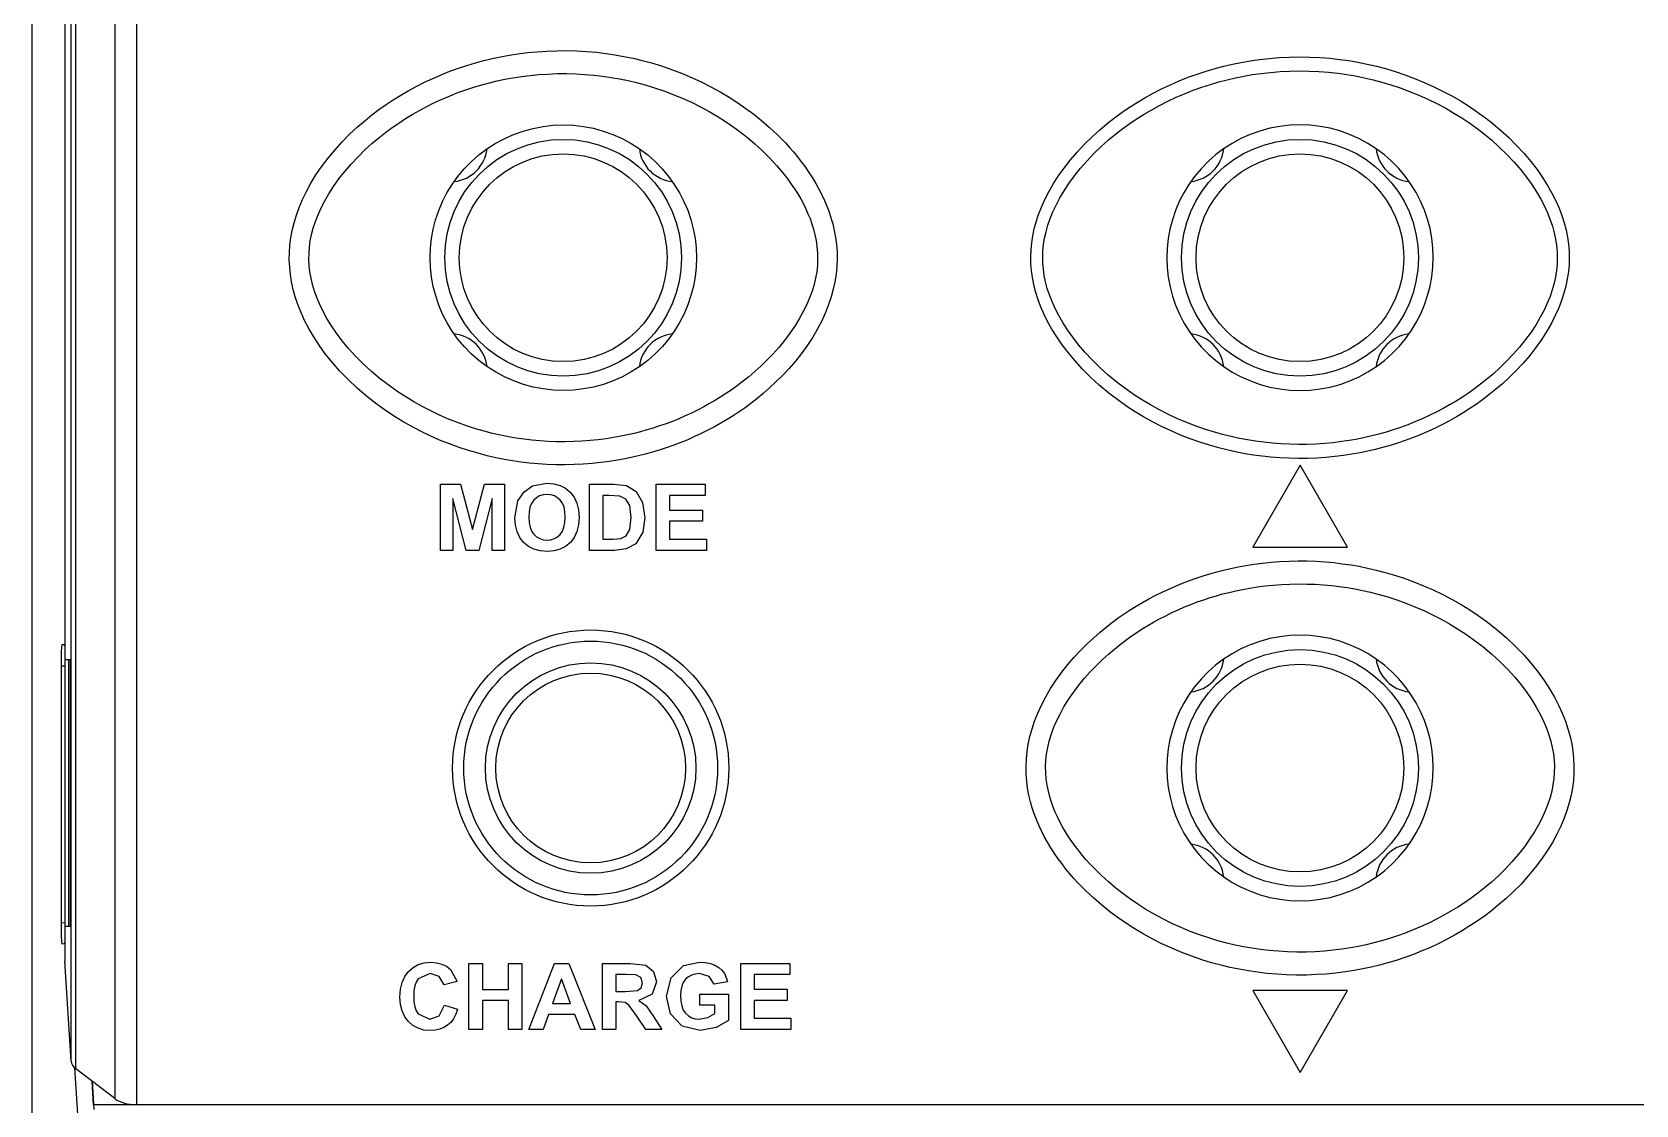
# Model space of a CAD drawing. Header units: millimetres. Extents: x -5560 to -5500, y 1017 to 1179.
# Drawn here: x -5559.99 to -5529.51, y 1143.99 to 1164.38 of the extents above; entities that cross this region are included whole.
import ezdxf

# ---------------------------------------------------------------- set-up
doc = ezdxf.new("R2010")
doc.units = ezdxf.units.MM
doc.header["$LTSCALE"] = 32.67
doc.layers.get('0').update_dxf_attribs({"linetype": 'CONTINUOUS'})
doc.layers.add('03___PRT_ALL_CURVES', color=7, linetype='CONTINUOUS')

msp = doc.modelspace()

# ---------------------------------------------------------------- linework, layer by layer
at = {"color": 7, "linetype": 'Continuous'}
for p, q in [((-5559.988, 1140.657), (-5559.988, 1177.241)), ((-5558.413, 1175.572), (-5558.413, 1144.107)), ((-5558.006, 1175.572), (-5558.006, 1143.992)), ((-5559.246, 1144.821), (-5559.246, 1175.168)), ((-5559.154, 1144.672), (-5559.154, 1175.134)), ((-5559.368, 1168.377), (-5559.368, 1152.458)), ((-5535.892, 1156.148), (-5536.791, 1154.589)), ((-5534.991, 1154.589), (-5535.892, 1156.148)), ((-5552.226, 1154.53), (-5552.226, 1155.785)), ((-5552.226, 1155.785), (-5551.846, 1155.785)), ((-5551.846, 1155.785), (-5551.618, 1154.929)), ((-5551.618, 1154.929), (-5551.393, 1155.785)), ((-5551.393, 1155.785), (-5551.013, 1155.785)), ((-5551.013, 1155.785), (-5551.013, 1154.53)), ((-5550.638, 1155.644), (-5550.476, 1155.757)), ((-5550.476, 1155.757), (-5550.205, 1155.807)), ((-5550.205, 1155.807), (-5550.073, 1155.796)), ((-5550.073, 1155.796), (-5549.955, 1155.764)), ((-5549.955, 1155.764), (-5549.851, 1155.71)), ((-5549.851, 1155.71), (-5549.761, 1155.634)), ((-5549.397, 1154.53), (-5549.397, 1155.785)), ((-5549.397, 1155.785), (-5548.934, 1155.785)), ((-5548.934, 1155.785), (-5548.695, 1155.761)), ((-5548.695, 1155.761), (-5548.506, 1155.646)), ((-5548.13, 1154.53), (-5548.13, 1155.785)), ((-5548.13, 1155.785), (-5547.199, 1155.785)), ((-5547.199, 1155.785), (-5547.199, 1155.573)), ((-5551.99, 1155.518), (-5551.99, 1154.53)), ((-5551.742, 1154.53), (-5551.99, 1155.518)), ((-5551.248, 1155.518), (-5551.497, 1154.53)), ((-5551.248, 1154.53), (-5551.248, 1155.518)), ((-5550.812, 1155.15), (-5550.755, 1155.472)), ((-5550.755, 1155.472), (-5550.638, 1155.644)), ((-5550.497, 1155.422), (-5550.527, 1155.348)), ((-5550.455, 1155.483), (-5550.497, 1155.422)), ((-5550.403, 1155.529), (-5550.455, 1155.483)), ((-5550.344, 1155.563), (-5550.403, 1155.529)), ((-5550.277, 1155.583), (-5550.344, 1155.563)), ((-5550.202, 1155.59), (-5550.277, 1155.583)), ((-5550.128, 1155.583), (-5550.202, 1155.59)), ((-5550.061, 1155.563), (-5550.128, 1155.583)), ((-5550.002, 1155.53), (-5550.061, 1155.563)), ((-5549.951, 1155.484), (-5550.002, 1155.53)), ((-5549.91, 1155.424), (-5549.951, 1155.484)), ((-5549.88, 1155.35), (-5549.91, 1155.424)), ((-5549.761, 1155.634), (-5549.688, 1155.54)), ((-5549.688, 1155.54), (-5549.636, 1155.429)), ((-5549.636, 1155.429), (-5549.605, 1155.301)), ((-5549.144, 1155.573), (-5549.144, 1154.741)), ((-5549.03, 1155.573), (-5549.144, 1155.573)), ((-5548.822, 1155.561), (-5549.03, 1155.573)), ((-5548.704, 1155.502), (-5548.822, 1155.561)), ((-5548.632, 1155.38), (-5548.704, 1155.502)), ((-5548.607, 1155.156), (-5548.632, 1155.38)), ((-5548.506, 1155.646), (-5548.386, 1155.442)), ((-5548.386, 1155.442), (-5548.345, 1155.145)), ((-5547.876, 1155.573), (-5547.876, 1155.294)), ((-5547.199, 1155.573), (-5547.876, 1155.573)), ((-5550.802, 1155.008), (-5550.812, 1155.15)), ((-5550.545, 1155.26), (-5550.551, 1155.158)), ((-5550.551, 1155.158), (-5550.545, 1155.058)), ((-5550.527, 1155.348), (-5550.545, 1155.26)), ((-5549.862, 1155.263), (-5549.88, 1155.35)), ((-5549.863, 1155.059), (-5549.856, 1155.162)), ((-5549.856, 1155.162), (-5549.862, 1155.263)), ((-5549.605, 1155.301), (-5549.594, 1155.156)), ((-5549.594, 1155.156), (-5549.605, 1155.012)), ((-5548.632, 1154.926), (-5548.607, 1155.156)), ((-5548.345, 1155.145), (-5548.383, 1154.878)), ((-5547.876, 1155.294), (-5547.246, 1155.294)), ((-5547.876, 1155.083), (-5547.876, 1154.741)), ((-5547.246, 1155.083), (-5547.876, 1155.083)), ((-5547.246, 1155.294), (-5547.246, 1155.083)), ((-5550.771, 1154.882), (-5550.802, 1155.008)), ((-5550.719, 1154.773), (-5550.771, 1154.882)), ((-5550.647, 1154.679), (-5550.719, 1154.773)), ((-5550.545, 1155.058), (-5550.526, 1154.971)), ((-5550.526, 1154.971), (-5550.496, 1154.896)), ((-5550.496, 1154.896), (-5550.453, 1154.835)), ((-5550.453, 1154.835), (-5550.4, 1154.787)), ((-5550.4, 1154.787), (-5550.341, 1154.752)), ((-5550.064, 1154.752), (-5550.006, 1154.786)), ((-5550.006, 1154.786), (-5549.954, 1154.834)), ((-5549.954, 1154.834), (-5549.911, 1154.895)), ((-5549.911, 1154.895), (-5549.881, 1154.971)), ((-5549.881, 1154.971), (-5549.863, 1155.059)), ((-5549.687, 1154.774), (-5549.76, 1154.68)), ((-5549.636, 1154.885), (-5549.687, 1154.774)), ((-5549.605, 1155.012), (-5549.636, 1154.885)), ((-5548.801, 1154.753), (-5548.699, 1154.805)), ((-5548.699, 1154.805), (-5548.632, 1154.926)), ((-5548.383, 1154.878), (-5548.517, 1154.656)), ((-5551.99, 1154.53), (-5552.226, 1154.53)), ((-5551.497, 1154.53), (-5551.742, 1154.53)), ((-5551.013, 1154.53), (-5551.248, 1154.53)), ((-5550.557, 1154.604), (-5550.647, 1154.679)), ((-5550.453, 1154.551), (-5550.557, 1154.604)), ((-5550.334, 1154.519), (-5550.453, 1154.551)), ((-5550.341, 1154.752), (-5550.275, 1154.732)), ((-5550.201, 1154.508), (-5550.334, 1154.519)), ((-5550.275, 1154.732), (-5550.202, 1154.725)), ((-5550.202, 1154.725), (-5550.13, 1154.732)), ((-5550.07, 1154.519), (-5550.201, 1154.508)), ((-5550.13, 1154.732), (-5550.064, 1154.752)), ((-5549.953, 1154.551), (-5550.07, 1154.519)), ((-5549.849, 1154.605), (-5549.953, 1154.551)), ((-5549.76, 1154.68), (-5549.849, 1154.605)), ((-5548.92, 1154.53), (-5549.397, 1154.53)), ((-5549.144, 1154.741), (-5548.954, 1154.741)), ((-5548.954, 1154.741), (-5548.801, 1154.753)), ((-5548.696, 1154.556), (-5548.92, 1154.53)), ((-5548.517, 1154.656), (-5548.696, 1154.556)), ((-5547.175, 1154.53), (-5548.13, 1154.53)), ((-5547.876, 1154.741), (-5547.175, 1154.741)), ((-5547.175, 1154.741), (-5547.175, 1154.53)), ((-5536.791, 1154.589), (-5534.991, 1154.589)), ((-5559.373, 1152.735), (-5559.423, 1152.736)), ((-5559.437, 1152.336), (-5559.437, 1147.452)), ((-5559.437, 1152.336), (-5559.359, 1152.335)), ((-5559.368, 1152.458), (-5559.256, 1152.456)), ((-5559.359, 1147.454), (-5559.359, 1152.335)), ((-5559.293, 1152.456), (-5559.293, 1147.379)), ((-5559.256, 1147.379), (-5559.256, 1152.456)), ((-5559.437, 1147.452), (-5559.359, 1147.454)), ((-5559.256, 1147.379), (-5559.368, 1147.377)), ((-5559.368, 1147.377), (-5559.368, 1146.72)), ((-5559.423, 1147.053), (-5559.373, 1147.054)), ((-5559.246, 1144.821), (-5559.368, 1146.72)), ((-5552.836, 1146.526), (-5552.749, 1146.602)), ((-5552.749, 1146.602), (-5552.649, 1146.656)), ((-5552.649, 1146.656), (-5552.536, 1146.688)), ((-5552.536, 1146.688), (-5552.41, 1146.699)), ((-5552.41, 1146.699), (-5552.301, 1146.691)), ((-5552.301, 1146.691), (-5552.202, 1146.665)), ((-5552.202, 1146.665), (-5552.113, 1146.623)), ((-5552.113, 1146.623), (-5552.036, 1146.563)), ((-5552.036, 1146.563), (-5551.908, 1146.332)), ((-5551.686, 1145.422), (-5551.686, 1146.678)), ((-5551.686, 1146.678), (-5551.432, 1146.678)), ((-5551.432, 1146.678), (-5551.432, 1146.184)), ((-5550.935, 1146.184), (-5550.935, 1146.678)), ((-5550.935, 1146.678), (-5550.682, 1146.678)), ((-5550.682, 1146.678), (-5550.682, 1145.422)), ((-5550.547, 1145.422), (-5550.058, 1146.678)), ((-5550.058, 1146.678), (-5549.79, 1146.678)), ((-5549.79, 1146.678), (-5549.287, 1145.422)), ((-5549.152, 1145.422), (-5549.152, 1146.678)), ((-5549.152, 1146.678), (-5548.619, 1146.678)), ((-5548.619, 1146.678), (-5548.326, 1146.644)), ((-5548.326, 1146.644), (-5548.18, 1146.524)), ((-5547.847, 1146.403), (-5547.607, 1146.637)), ((-5547.607, 1146.637), (-5547.306, 1146.699)), ((-5547.306, 1146.699), (-5547.196, 1146.693)), ((-5547.196, 1146.693), (-5547.098, 1146.675)), ((-5547.098, 1146.675), (-5547.013, 1146.644)), ((-5547.013, 1146.644), (-5546.941, 1146.601)), ((-5546.941, 1146.601), (-5546.881, 1146.547)), ((-5546.881, 1146.547), (-5546.833, 1146.484)), ((-5546.522, 1145.422), (-5546.522, 1146.678)), ((-5546.522, 1146.678), (-5545.591, 1146.678)), ((-5545.591, 1146.678), (-5545.591, 1146.465)), ((-5552.988, 1146.187), (-5552.957, 1146.317)), ((-5552.957, 1146.317), (-5552.907, 1146.43)), ((-5552.907, 1146.43), (-5552.836, 1146.526)), ((-5552.715, 1146.251), (-5552.731, 1146.162)), ((-5552.688, 1146.324), (-5552.715, 1146.251)), ((-5552.65, 1146.382), (-5552.688, 1146.324)), ((-5552.423, 1146.483), (-5552.65, 1146.382)), ((-5552.251, 1146.426), (-5552.423, 1146.483)), ((-5552.159, 1146.272), (-5552.251, 1146.426)), ((-5551.908, 1146.332), (-5552.159, 1146.272)), ((-5549.927, 1146.385), (-5550.097, 1145.919)), ((-5549.754, 1145.919), (-5549.927, 1146.385)), ((-5548.898, 1146.465), (-5548.898, 1146.147)), ((-5548.701, 1146.465), (-5548.898, 1146.465)), ((-5548.516, 1146.461), (-5548.701, 1146.465)), ((-5548.42, 1146.412), (-5548.516, 1146.461)), ((-5548.386, 1146.31), (-5548.42, 1146.412)), ((-5548.412, 1146.215), (-5548.386, 1146.31)), ((-5548.125, 1146.326), (-5548.208, 1146.093)), ((-5548.18, 1146.524), (-5548.125, 1146.326)), ((-5547.93, 1146.054), (-5547.847, 1146.403)), ((-5547.644, 1146.246), (-5547.662, 1146.162)), ((-5547.613, 1146.318), (-5547.644, 1146.246)), ((-5547.571, 1146.377), (-5547.613, 1146.318)), ((-5547.517, 1146.423), (-5547.571, 1146.377)), ((-5547.455, 1146.456), (-5547.517, 1146.423)), ((-5547.385, 1146.476), (-5547.455, 1146.456)), ((-5547.306, 1146.483), (-5547.385, 1146.476)), ((-5547.123, 1146.429), (-5547.306, 1146.483)), ((-5547.024, 1146.283), (-5547.123, 1146.429)), ((-5546.772, 1146.33), (-5547.024, 1146.283)), ((-5546.833, 1146.484), (-5546.796, 1146.412)), ((-5546.796, 1146.412), (-5546.772, 1146.33)), ((-5546.268, 1146.465), (-5546.268, 1146.187)), ((-5545.591, 1146.465), (-5546.268, 1146.465)), ((-5552.998, 1146.039), (-5552.988, 1146.187)), ((-5552.988, 1145.898), (-5552.998, 1146.039)), ((-5552.731, 1146.162), (-5552.737, 1146.058)), ((-5552.737, 1146.058), (-5552.731, 1145.947)), ((-5552.731, 1145.947), (-5552.715, 1145.854)), ((-5551.432, 1146.184), (-5550.935, 1146.184)), ((-5551.432, 1145.971), (-5551.432, 1145.422)), ((-5550.935, 1145.971), (-5551.432, 1145.971)), ((-5550.935, 1145.422), (-5550.935, 1145.971)), ((-5548.898, 1146.147), (-5548.711, 1146.147)), ((-5548.898, 1145.946), (-5548.898, 1145.422)), ((-5548.847, 1145.946), (-5548.898, 1145.946)), ((-5548.72, 1145.932), (-5548.847, 1145.946)), ((-5548.644, 1145.88), (-5548.72, 1145.932)), ((-5548.711, 1146.147), (-5548.483, 1146.162)), ((-5548.483, 1146.162), (-5548.412, 1146.215)), ((-5548.208, 1146.093), (-5548.457, 1145.976)), ((-5548.457, 1145.976), (-5548.321, 1145.871)), ((-5547.856, 1145.72), (-5547.93, 1146.054)), ((-5547.662, 1146.162), (-5547.669, 1146.065)), ((-5547.669, 1146.065), (-5547.662, 1145.96)), ((-5547.662, 1145.96), (-5547.644, 1145.869)), ((-5547.302, 1145.884), (-5547.302, 1146.095)), ((-5547.302, 1146.095), (-5546.756, 1146.095)), ((-5546.756, 1146.095), (-5546.756, 1145.595)), ((-5546.268, 1146.187), (-5545.638, 1146.187)), ((-5546.268, 1145.975), (-5546.268, 1145.634)), ((-5545.638, 1145.975), (-5546.268, 1145.975)), ((-5545.638, 1146.187), (-5545.638, 1145.975)), ((-5536.791, 1146.163), (-5535.891, 1144.604)), ((-5534.991, 1146.163), (-5536.791, 1146.163)), ((-5535.891, 1144.604), (-5534.991, 1146.163)), ((-5552.958, 1145.774), (-5552.988, 1145.898)), ((-5552.907, 1145.665), (-5552.958, 1145.774)), ((-5552.837, 1145.572), (-5552.907, 1145.665)), ((-5552.715, 1145.854), (-5552.688, 1145.778)), ((-5552.688, 1145.778), (-5552.651, 1145.719)), ((-5552.651, 1145.719), (-5552.428, 1145.617)), ((-5552.428, 1145.617), (-5552.254, 1145.682)), ((-5552.254, 1145.682), (-5552.15, 1145.884)), ((-5552.15, 1145.884), (-5551.904, 1145.806)), ((-5551.979, 1145.627), (-5552.031, 1145.557)), ((-5551.937, 1145.71), (-5551.979, 1145.627)), ((-5551.904, 1145.806), (-5551.937, 1145.71)), ((-5550.175, 1145.707), (-5550.279, 1145.422)), ((-5549.673, 1145.707), (-5550.175, 1145.707)), ((-5550.097, 1145.919), (-5549.754, 1145.919)), ((-5549.563, 1145.422), (-5549.673, 1145.707)), ((-5548.51, 1145.695), (-5548.644, 1145.88)), ((-5548.326, 1145.422), (-5548.51, 1145.695)), ((-5548.321, 1145.871), (-5548.177, 1145.667)), ((-5548.177, 1145.667), (-5548.023, 1145.422)), ((-5547.636, 1145.483), (-5547.856, 1145.72)), ((-5547.644, 1145.869), (-5547.613, 1145.792)), ((-5547.613, 1145.792), (-5547.569, 1145.729)), ((-5547.569, 1145.729), (-5547.516, 1145.68)), ((-5547.516, 1145.68), (-5547.454, 1145.645)), ((-5547.454, 1145.645), (-5547.385, 1145.624)), ((-5547.385, 1145.624), (-5547.309, 1145.617)), ((-5547.309, 1145.617), (-5547.149, 1145.649)), ((-5547.012, 1145.884), (-5547.302, 1145.884)), ((-5547.149, 1145.649), (-5547.012, 1145.724)), ((-5547.012, 1145.724), (-5547.012, 1145.884)), ((-5546.268, 1145.634), (-5545.567, 1145.634)), ((-5545.567, 1145.634), (-5545.567, 1145.422)), ((-5552.751, 1145.497), (-5552.837, 1145.572)), ((-5552.654, 1145.444), (-5552.751, 1145.497)), ((-5552.545, 1145.412), (-5552.654, 1145.444)), ((-5552.426, 1145.401), (-5552.545, 1145.412)), ((-5552.329, 1145.407), (-5552.426, 1145.401)), ((-5552.241, 1145.426), (-5552.329, 1145.407)), ((-5552.162, 1145.457), (-5552.241, 1145.426)), ((-5552.092, 1145.501), (-5552.162, 1145.457)), ((-5552.031, 1145.557), (-5552.092, 1145.501)), ((-5551.432, 1145.422), (-5551.686, 1145.422)), ((-5550.682, 1145.422), (-5550.935, 1145.422)), ((-5550.279, 1145.422), (-5550.547, 1145.422)), ((-5549.287, 1145.422), (-5549.563, 1145.422)), ((-5548.898, 1145.422), (-5549.152, 1145.422)), ((-5548.023, 1145.422), (-5548.326, 1145.422)), ((-5547.293, 1145.401), (-5547.636, 1145.483)), ((-5546.986, 1145.459), (-5547.293, 1145.401)), ((-5546.756, 1145.595), (-5546.986, 1145.459)), ((-5545.567, 1145.422), (-5546.522, 1145.422)), ((-5559.181, 1144.696), (-5559.112, 1143.617)), ((-5558.413, 1144.107), (-5559.154, 1144.672)), ((-5558.848, 1144.439), (-5558.813, 1143.902)), ((-5501.73, 1143.992), (-5558.006, 1143.992))]:
    msp.add_line(p, q, dxfattribs=at)
for points in [[(-5553.433, 1157.303), (-5553.633, 1157.462), (-5553.819, 1157.621), (-5553.99, 1157.782), (-5554.146, 1157.944), (-5554.288, 1158.106), (-5554.417, 1158.268), (-5554.534, 1158.429), (-5554.637, 1158.589), (-5554.729, 1158.746), (-5554.809, 1158.9), (-5554.878, 1159.052), (-5554.937, 1159.202), (-5554.986, 1159.348), (-5555.026, 1159.491), (-5555.057, 1159.633), (-5555.079, 1159.774), (-5555.093, 1159.913), (-5555.1, 1160.052), (-5555.098, 1160.191), (-5555.089, 1160.33), (-5555.071, 1160.47), (-5555.045, 1160.611), (-5555.01, 1160.754), (-5554.966, 1160.9), (-5554.913, 1161.048), (-5554.849, 1161.199), (-5554.775, 1161.352), (-5554.69, 1161.508), (-5554.594, 1161.665), (-5554.486, 1161.823), (-5554.364, 1161.984), (-5554.231, 1162.145), (-5554.094, 1162.297), (-5553.954, 1162.439), (-5553.81, 1162.573), (-5553.668, 1162.696), (-5553.532, 1162.807), (-5553.398, 1162.908), (-5553.262, 1163.003), (-5553.124, 1163.095), (-5552.984, 1163.182), (-5552.84, 1163.266), (-5552.688, 1163.348), (-5552.532, 1163.427), (-5552.373, 1163.502), (-5552.212, 1163.571), (-5552.049, 1163.636), (-5551.886, 1163.695), (-5551.724, 1163.749), (-5551.564, 1163.797), (-5551.403, 1163.84), (-5551.245, 1163.879), (-5551.087, 1163.912), (-5550.924, 1163.942), (-5550.752, 1163.969), (-5550.575, 1163.991), (-5550.393, 1164.009), (-5550.207, 1164.021), (-5550.018, 1164.028), (-5549.828, 1164.029), (-5549.639, 1164.024), (-5549.451, 1164.013), (-5549.266, 1163.997), (-5549.088, 1163.976), (-5548.914, 1163.95), (-5548.741, 1163.919), (-5548.567, 1163.884), (-5548.393, 1163.843), (-5548.215, 1163.794), (-5548.029, 1163.737), (-5547.838, 1163.672), (-5547.648, 1163.6), (-5547.459, 1163.52), (-5547.271, 1163.434), (-5547.088, 1163.342), (-5546.912, 1163.245), (-5546.741, 1163.143), (-5546.577, 1163.038), (-5546.423, 1162.931), (-5546.275, 1162.821)], [(-5539.331, 1157.369), (-5539.526, 1157.519), (-5539.708, 1157.67), (-5539.875, 1157.822), (-5540.029, 1157.975), (-5540.169, 1158.13), (-5540.297, 1158.283), (-5540.413, 1158.436), (-5540.517, 1158.587), (-5540.61, 1158.736), (-5540.691, 1158.883), (-5540.762, 1159.028), (-5540.824, 1159.171), (-5540.876, 1159.31), (-5540.918, 1159.447), (-5540.953, 1159.582), (-5540.979, 1159.716), (-5540.997, 1159.848), (-5541.007, 1159.979), (-5541.01, 1160.111), (-5541.005, 1160.242), (-5540.993, 1160.374), (-5540.972, 1160.507), (-5540.944, 1160.64), (-5540.907, 1160.776), (-5540.862, 1160.914), (-5540.808, 1161.054), (-5540.744, 1161.197), (-5540.669, 1161.342), (-5540.585, 1161.491), (-5540.488, 1161.641), (-5540.379, 1161.794), (-5540.258, 1161.95), (-5540.129, 1162.101), (-5539.992, 1162.248), (-5539.846, 1162.39), (-5539.701, 1162.522), (-5539.56, 1162.642), (-5539.418, 1162.752), (-5539.276, 1162.856), (-5539.134, 1162.953), (-5538.991, 1163.044), (-5538.843, 1163.132), (-5538.686, 1163.218), (-5538.524, 1163.302), (-5538.358, 1163.38), (-5538.189, 1163.454), (-5538.018, 1163.522), (-5537.847, 1163.584), (-5537.677, 1163.64), (-5537.508, 1163.689), (-5537.34, 1163.734), (-5537.175, 1163.772), (-5537.012, 1163.806), (-5536.842, 1163.835), (-5536.664, 1163.86), (-5536.479, 1163.881), (-5536.292, 1163.896), (-5536.101, 1163.906), (-5535.906, 1163.909), (-5535.713, 1163.907), (-5535.521, 1163.898), (-5535.33, 1163.883), (-5535.145, 1163.863), (-5534.967, 1163.838), (-5534.793, 1163.808), (-5534.619, 1163.773), (-5534.443, 1163.732), (-5534.267, 1163.686), (-5534.087, 1163.632), (-5533.903, 1163.57), (-5533.717, 1163.501), (-5533.533, 1163.425), (-5533.351, 1163.343), (-5533.172, 1163.254), (-5532.999, 1163.162), (-5532.834, 1163.066), (-5532.675, 1162.966), (-5532.521, 1162.862), (-5532.373, 1162.754)], [(-5539.18, 1157.578), (-5539.367, 1157.718), (-5539.54, 1157.861), (-5539.7, 1158.005), (-5539.847, 1158.15), (-5539.981, 1158.294), (-5540.103, 1158.438), (-5540.214, 1158.58), (-5540.313, 1158.72), (-5540.401, 1158.859), (-5540.48, 1158.994), (-5540.548, 1159.128), (-5540.606, 1159.258), (-5540.656, 1159.385), (-5540.697, 1159.51), (-5540.73, 1159.632), (-5540.755, 1159.753), (-5540.772, 1159.872), (-5540.782, 1159.991), (-5540.784, 1160.109), (-5540.78, 1160.228), (-5540.768, 1160.346), (-5540.748, 1160.466), (-5540.721, 1160.587), (-5540.686, 1160.71), (-5540.643, 1160.835), (-5540.591, 1160.963), (-5540.53, 1161.094), (-5540.459, 1161.228), (-5540.378, 1161.365), (-5540.286, 1161.505), (-5540.181, 1161.647), (-5540.066, 1161.792), (-5539.942, 1161.934), (-5539.811, 1162.072), (-5539.672, 1162.205), (-5539.534, 1162.33), (-5539.398, 1162.443), (-5539.263, 1162.547), (-5539.127, 1162.644), (-5538.991, 1162.736), (-5538.855, 1162.822), (-5538.713, 1162.905), (-5538.563, 1162.988), (-5538.408, 1163.066), (-5538.249, 1163.141), (-5538.088, 1163.21), (-5537.924, 1163.275), (-5537.761, 1163.334), (-5537.598, 1163.387), (-5537.437, 1163.434), (-5537.276, 1163.476), (-5537.119, 1163.513), (-5536.962, 1163.544), (-5536.8, 1163.572), (-5536.63, 1163.596), (-5536.454, 1163.616), (-5536.274, 1163.631), (-5536.092, 1163.64), (-5535.906, 1163.643), (-5535.721, 1163.641), (-5535.538, 1163.632), (-5535.355, 1163.618), (-5535.178, 1163.599), (-5535.007, 1163.575), (-5534.842, 1163.547), (-5534.676, 1163.514), (-5534.507, 1163.475), (-5534.338, 1163.43), (-5534.167, 1163.379), (-5533.991, 1163.321), (-5533.813, 1163.255), (-5533.637, 1163.184), (-5533.463, 1163.106), (-5533.292, 1163.022), (-5533.126, 1162.934), (-5532.969, 1162.843), (-5532.818, 1162.749), (-5532.67, 1162.65), (-5532.528, 1162.548)], [(-5553.18, 1157.643), (-5553.367, 1157.786), (-5553.539, 1157.93), (-5553.697, 1158.077), (-5553.842, 1158.223), (-5553.975, 1158.369), (-5554.094, 1158.513), (-5554.202, 1158.656), (-5554.298, 1158.798), (-5554.384, 1158.936), (-5554.458, 1159.071), (-5554.522, 1159.204), (-5554.577, 1159.333), (-5554.623, 1159.459), (-5554.659, 1159.582), (-5554.688, 1159.703), (-5554.709, 1159.822), (-5554.722, 1159.941), (-5554.728, 1160.058), (-5554.726, 1160.175), (-5554.717, 1160.294), (-5554.701, 1160.413), (-5554.677, 1160.533), (-5554.645, 1160.655), (-5554.604, 1160.78), (-5554.554, 1160.908), (-5554.495, 1161.039), (-5554.427, 1161.173), (-5554.348, 1161.309), (-5554.258, 1161.448), (-5554.158, 1161.589), (-5554.045, 1161.732), (-5553.921, 1161.876), (-5553.794, 1162.013), (-5553.664, 1162.141), (-5553.53, 1162.261), (-5553.399, 1162.373), (-5553.272, 1162.474), (-5553.148, 1162.565), (-5553.021, 1162.653), (-5552.893, 1162.736), (-5552.763, 1162.816), (-5552.629, 1162.892), (-5552.489, 1162.967), (-5552.343, 1163.04), (-5552.196, 1163.108), (-5552.046, 1163.171), (-5551.895, 1163.231), (-5551.744, 1163.285), (-5551.594, 1163.334), (-5551.444, 1163.378), (-5551.295, 1163.418), (-5551.149, 1163.453), (-5551.002, 1163.484), (-5550.851, 1163.512), (-5550.691, 1163.536), (-5550.526, 1163.557), (-5550.358, 1163.573), (-5550.185, 1163.584), (-5550.009, 1163.591), (-5549.833, 1163.591), (-5549.658, 1163.587), (-5549.483, 1163.577), (-5549.311, 1163.562), (-5549.146, 1163.543), (-5548.984, 1163.519), (-5548.823, 1163.491), (-5548.662, 1163.458), (-5548.501, 1163.42), (-5548.335, 1163.376), (-5548.162, 1163.323), (-5547.985, 1163.264), (-5547.809, 1163.198), (-5547.633, 1163.125), (-5547.458, 1163.046), (-5547.289, 1162.961), (-5547.125, 1162.873), (-5546.967, 1162.78), (-5546.814, 1162.684), (-5546.671, 1162.587), (-5546.534, 1162.487)], [(-5546.275, 1162.821), (-5546.127, 1162.701), (-5545.976, 1162.568), (-5545.824, 1162.426), (-5545.672, 1162.273)], [(-5532.373, 1162.754), (-5532.228, 1162.642), (-5532.082, 1162.518), (-5531.934, 1162.381), (-5531.785, 1162.233), (-5531.635, 1162.073)], [(-5549.894, 1157.568), (-5550.086, 1157.575), (-5550.276, 1157.597), (-5550.466, 1157.633), (-5550.653, 1157.684), (-5550.836, 1157.749), (-5551.014, 1157.828), (-5551.184, 1157.92), (-5551.346, 1158.024), (-5551.499, 1158.139), (-5551.642, 1158.266), (-5551.774, 1158.401), (-5551.896, 1158.546), (-5552.005, 1158.698), (-5552.102, 1158.857), (-5552.187, 1159.022), (-5552.259, 1159.191), (-5552.319, 1159.365), (-5552.365, 1159.543), (-5552.399, 1159.724), (-5552.419, 1159.907), (-5552.426, 1160.09), (-5552.42, 1160.273), (-5552.4, 1160.455), (-5552.367, 1160.635), (-5552.321, 1160.813), (-5552.261, 1160.989), (-5552.189, 1161.159), (-5552.104, 1161.324), (-5552.008, 1161.483), (-5551.899, 1161.635), (-5551.777, 1161.781), (-5551.644, 1161.918), (-5551.5, 1162.045), (-5551.348, 1162.16), (-5551.187, 1162.264), (-5551.017, 1162.355), (-5550.84, 1162.434), (-5550.657, 1162.5), (-5550.469, 1162.551), (-5550.279, 1162.588), (-5550.087, 1162.61), (-5549.894, 1162.617)], [(-5549.894, 1162.617), (-5549.703, 1162.61), (-5549.513, 1162.588), (-5549.323, 1162.552), (-5549.136, 1162.501), (-5548.953, 1162.436), (-5548.775, 1162.357), (-5548.605, 1162.265), (-5548.443, 1162.161), (-5548.29, 1162.046), (-5548.147, 1161.919), (-5548.015, 1161.784), (-5547.893, 1161.639), (-5547.784, 1161.487), (-5547.687, 1161.328), (-5547.602, 1161.163), (-5547.53, 1160.994), (-5547.47, 1160.82), (-5547.424, 1160.643), (-5547.39, 1160.462), (-5547.37, 1160.279), (-5547.363, 1160.095), (-5547.369, 1159.913), (-5547.389, 1159.731), (-5547.422, 1159.551), (-5547.468, 1159.373), (-5547.527, 1159.197), (-5547.6, 1159.027), (-5547.684, 1158.862), (-5547.781, 1158.703), (-5547.89, 1158.551), (-5548.011, 1158.405), (-5548.145, 1158.268), (-5548.288, 1158.141), (-5548.441, 1158.025), (-5548.602, 1157.922), (-5548.771, 1157.83), (-5548.948, 1157.751), (-5549.132, 1157.685), (-5549.319, 1157.634), (-5549.51, 1157.597), (-5549.702, 1157.575), (-5549.894, 1157.568)], [(-5546.534, 1162.487), (-5546.396, 1162.378), (-5546.255, 1162.257), (-5546.115, 1162.128), (-5545.974, 1161.991)], [(-5535.894, 1162.617), (-5536.087, 1162.61), (-5536.279, 1162.588), (-5536.469, 1162.552), (-5536.656, 1162.5), (-5536.839, 1162.435), (-5537.016, 1162.356), (-5537.185, 1162.265), (-5537.346, 1162.161), (-5537.499, 1162.046), (-5537.642, 1161.919), (-5537.775, 1161.782), (-5537.897, 1161.637), (-5538.006, 1161.485), (-5538.103, 1161.326), (-5538.188, 1161.161), (-5538.261, 1160.99), (-5538.32, 1160.815), (-5538.367, 1160.636), (-5538.4, 1160.456), (-5538.42, 1160.273), (-5538.426, 1160.09), (-5538.419, 1159.906), (-5538.399, 1159.722), (-5538.365, 1159.54), (-5538.318, 1159.363), (-5538.258, 1159.189), (-5538.186, 1159.019), (-5538.101, 1158.854), (-5538.003, 1158.696), (-5537.894, 1158.544), (-5537.772, 1158.399), (-5537.64, 1158.264), (-5537.497, 1158.138), (-5537.344, 1158.023), (-5537.182, 1157.919), (-5537.013, 1157.827), (-5536.836, 1157.749), (-5536.652, 1157.683), (-5536.465, 1157.633), (-5536.276, 1157.597), (-5536.085, 1157.575), (-5535.894, 1157.568)], [(-5535.894, 1157.568), (-5535.702, 1157.575), (-5535.51, 1157.597), (-5535.32, 1157.634), (-5535.133, 1157.685), (-5534.949, 1157.75), (-5534.772, 1157.829), (-5534.603, 1157.921), (-5534.442, 1158.024), (-5534.29, 1158.139), (-5534.147, 1158.266), (-5534.013, 1158.403), (-5533.891, 1158.549), (-5533.782, 1158.701), (-5533.685, 1158.86), (-5533.6, 1159.025), (-5533.528, 1159.196), (-5533.469, 1159.371), (-5533.422, 1159.55), (-5533.389, 1159.73), (-5533.369, 1159.912), (-5533.363, 1160.096), (-5533.37, 1160.28), (-5533.39, 1160.464), (-5533.424, 1160.645), (-5533.471, 1160.823), (-5533.531, 1160.997), (-5533.603, 1161.166), (-5533.689, 1161.331), (-5533.786, 1161.49), (-5533.895, 1161.642), (-5534.017, 1161.786), (-5534.149, 1161.921), (-5534.292, 1162.047), (-5534.445, 1162.162), (-5534.607, 1162.266), (-5534.776, 1162.358), (-5534.954, 1162.436), (-5535.137, 1162.502), (-5535.324, 1162.552), (-5535.513, 1162.588), (-5535.704, 1162.61), (-5535.894, 1162.617)], [(-5532.528, 1162.548), (-5532.39, 1162.442), (-5532.251, 1162.326), (-5532.109, 1162.196), (-5531.966, 1162.057), (-5531.823, 1161.908)], [(-5545.672, 1162.273), (-5545.596, 1162.19), (-5545.521, 1162.104), (-5545.446, 1162.013), (-5545.372, 1161.917), (-5545.298, 1161.817), (-5545.228, 1161.715), (-5545.16, 1161.609), (-5545.095, 1161.501), (-5545.035, 1161.393), (-5544.981, 1161.287), (-5544.931, 1161.181), (-5544.886, 1161.073), (-5544.844, 1160.963), (-5544.807, 1160.852), (-5544.774, 1160.734), (-5544.744, 1160.609), (-5544.719, 1160.477), (-5544.702, 1160.342), (-5544.692, 1160.204), (-5544.689, 1160.062), (-5544.695, 1159.92), (-5544.709, 1159.779), (-5544.731, 1159.637), (-5544.763, 1159.494), (-5544.803, 1159.348), (-5544.852, 1159.2), (-5544.912, 1159.049), (-5544.983, 1158.895), (-5545.064, 1158.739), (-5545.155, 1158.584), (-5545.256, 1158.429), (-5545.368, 1158.274), (-5545.483, 1158.127), (-5545.603, 1157.987), (-5545.728, 1157.854), (-5545.852, 1157.73), (-5545.974, 1157.616), (-5546.095, 1157.511), (-5546.214, 1157.413), (-5546.329, 1157.323), (-5546.441, 1157.241), (-5546.554, 1157.163), (-5546.667, 1157.088), (-5546.782, 1157.017), (-5546.899, 1156.947), (-5547.021, 1156.879), (-5547.145, 1156.814), (-5547.272, 1156.751), (-5547.4, 1156.691), (-5547.53, 1156.633), (-5547.661, 1156.58), (-5547.792, 1156.53), (-5547.923, 1156.483), (-5548.054, 1156.44), (-5548.182, 1156.4), (-5548.311, 1156.364), (-5548.442, 1156.331), (-5548.578, 1156.299), (-5548.718, 1156.27), (-5548.864, 1156.243), (-5549.019, 1156.219), (-5549.18, 1156.198), (-5549.345, 1156.181), (-5549.514, 1156.168), (-5549.687, 1156.159), (-5549.86, 1156.156), (-5550.032, 1156.157), (-5550.204, 1156.164), (-5550.373, 1156.175), (-5550.537, 1156.189), (-5550.697, 1156.209), (-5550.858, 1156.232), (-5551.017, 1156.259), (-5551.175, 1156.291), (-5551.34, 1156.329), (-5551.514, 1156.375), (-5551.693, 1156.427), (-5551.875, 1156.486), (-5552.058, 1156.553), (-5552.244, 1156.627), (-5552.426, 1156.708), (-5552.606, 1156.795), (-5552.783, 1156.888), (-5552.955, 1156.985), (-5553.12, 1157.087), (-5553.279, 1157.193), (-5553.433, 1157.303)], [(-5545.974, 1161.991), (-5545.903, 1161.917), (-5545.833, 1161.839), (-5545.764, 1161.757), (-5545.695, 1161.672), (-5545.626, 1161.583), (-5545.561, 1161.492), (-5545.498, 1161.399), (-5545.438, 1161.304), (-5545.382, 1161.209), (-5545.332, 1161.116), (-5545.286, 1161.023), (-5545.244, 1160.929), (-5545.205, 1160.835), (-5545.17, 1160.739), (-5545.139, 1160.638), (-5545.112, 1160.53), (-5545.089, 1160.418), (-5545.073, 1160.304), (-5545.064, 1160.187), (-5545.061, 1160.066), (-5545.066, 1159.947), (-5545.079, 1159.827), (-5545.1, 1159.706), (-5545.129, 1159.584), (-5545.167, 1159.459), (-5545.213, 1159.331), (-5545.268, 1159.201), (-5545.334, 1159.067), (-5545.409, 1158.93), (-5545.493, 1158.793), (-5545.587, 1158.656), (-5545.691, 1158.519), (-5545.798, 1158.387), (-5545.91, 1158.262), (-5546.025, 1158.142), (-5546.14, 1158.03), (-5546.254, 1157.927), (-5546.367, 1157.831), (-5546.477, 1157.743), (-5546.584, 1157.661), (-5546.688, 1157.587), (-5546.792, 1157.516), (-5546.898, 1157.447), (-5547.004, 1157.382), (-5547.113, 1157.319), (-5547.226, 1157.257), (-5547.342, 1157.196), (-5547.459, 1157.139), (-5547.578, 1157.084), (-5547.699, 1157.032), (-5547.821, 1156.982), (-5547.942, 1156.937), (-5548.064, 1156.894), (-5548.185, 1156.854), (-5548.305, 1156.818), (-5548.424, 1156.785), (-5548.546, 1156.754), (-5548.672, 1156.725), (-5548.802, 1156.698), (-5548.938, 1156.674), (-5549.081, 1156.651), (-5549.231, 1156.632), (-5549.384, 1156.616), (-5549.541, 1156.604), (-5549.702, 1156.596), (-5549.862, 1156.593), (-5550.022, 1156.595), (-5550.182, 1156.6), (-5550.339, 1156.61), (-5550.491, 1156.624), (-5550.64, 1156.642), (-5550.789, 1156.663), (-5550.936, 1156.688), (-5551.084, 1156.718), (-5551.236, 1156.752), (-5551.398, 1156.794), (-5551.565, 1156.842), (-5551.734, 1156.897), (-5551.904, 1156.958), (-5552.076, 1157.026), (-5552.246, 1157.1), (-5552.413, 1157.179), (-5552.577, 1157.264), (-5552.736, 1157.354), (-5552.889, 1157.447), (-5553.037, 1157.543), (-5553.18, 1157.643)], [(-5531.635, 1162.073), (-5531.507, 1161.919), (-5531.39, 1161.767), (-5531.284, 1161.616), (-5531.19, 1161.467), (-5531.108, 1161.32), (-5531.035, 1161.175), (-5530.972, 1161.032), (-5530.919, 1160.892), (-5530.875, 1160.753), (-5530.839, 1160.618), (-5530.813, 1160.484), (-5530.794, 1160.351), (-5530.782, 1160.219), (-5530.779, 1160.087), (-5530.783, 1159.954), (-5530.795, 1159.822), (-5530.815, 1159.688), (-5530.843, 1159.554), (-5530.879, 1159.417), (-5530.924, 1159.279), (-5530.978, 1159.138), (-5531.043, 1158.994), (-5531.117, 1158.847), (-5531.203, 1158.698), (-5531.302, 1158.544), (-5531.412, 1158.388), (-5531.53, 1158.236), (-5531.655, 1158.089), (-5531.788, 1157.948), (-5531.92, 1157.815), (-5532.05, 1157.695), (-5532.179, 1157.585), (-5532.306, 1157.483), (-5532.427, 1157.39), (-5532.546, 1157.305), (-5532.668, 1157.224), (-5532.793, 1157.144), (-5532.921, 1157.068), (-5533.052, 1156.994), (-5533.187, 1156.922), (-5533.327, 1156.853), (-5533.467, 1156.788), (-5533.61, 1156.727), (-5533.754, 1156.67), (-5533.898, 1156.617), (-5534.04, 1156.568), (-5534.183, 1156.524), (-5534.325, 1156.484), (-5534.466, 1156.447), (-5534.607, 1156.414), (-5534.754, 1156.384), (-5534.908, 1156.357), (-5535.068, 1156.332), (-5535.233, 1156.312), (-5535.403, 1156.296), (-5535.577, 1156.284), (-5535.752, 1156.277), (-5535.928, 1156.276), (-5536.104, 1156.279), (-5536.278, 1156.288), (-5536.447, 1156.301), (-5536.614, 1156.318), (-5536.778, 1156.341), (-5536.938, 1156.366), (-5537.097, 1156.396), (-5537.261, 1156.432), (-5537.435, 1156.476), (-5537.615, 1156.526), (-5537.796, 1156.584), (-5537.98, 1156.649), (-5538.165, 1156.721), (-5538.346, 1156.799), (-5538.524, 1156.883), (-5538.699, 1156.973), (-5538.867, 1157.067), (-5539.028, 1157.164), (-5539.183, 1157.264), (-5539.331, 1157.369)], [(-5531.823, 1161.908), (-5531.699, 1161.764), (-5531.588, 1161.622), (-5531.487, 1161.482), (-5531.398, 1161.343), (-5531.319, 1161.207), (-5531.249, 1161.074), (-5531.189, 1160.943), (-5531.139, 1160.815), (-5531.096, 1160.689), (-5531.063, 1160.566), (-5531.037, 1160.445), (-5531.019, 1160.326), (-5531.008, 1160.207), (-5531.005, 1160.087), (-5531.009, 1159.968), (-5531.02, 1159.849), (-5531.039, 1159.728), (-5531.066, 1159.606), (-5531.1, 1159.483), (-5531.143, 1159.357), (-5531.195, 1159.228), (-5531.257, 1159.096), (-5531.328, 1158.961), (-5531.41, 1158.823), (-5531.504, 1158.68), (-5531.61, 1158.535), (-5531.722, 1158.393), (-5531.842, 1158.256), (-5531.969, 1158.123), (-5532.095, 1157.999), (-5532.219, 1157.886), (-5532.343, 1157.782), (-5532.464, 1157.686), (-5532.58, 1157.598), (-5532.694, 1157.518), (-5532.81, 1157.441), (-5532.93, 1157.366), (-5533.052, 1157.293), (-5533.177, 1157.223), (-5533.307, 1157.155), (-5533.44, 1157.09), (-5533.574, 1157.029), (-5533.711, 1156.971), (-5533.848, 1156.916), (-5533.986, 1156.866), (-5534.122, 1156.82), (-5534.258, 1156.778), (-5534.394, 1156.739), (-5534.529, 1156.705), (-5534.664, 1156.674), (-5534.804, 1156.645), (-5534.952, 1156.619), (-5535.105, 1156.596), (-5535.262, 1156.576), (-5535.425, 1156.561), (-5535.591, 1156.55), (-5535.759, 1156.543), (-5535.926, 1156.542), (-5536.095, 1156.545), (-5536.261, 1156.553), (-5536.423, 1156.566), (-5536.582, 1156.583), (-5536.739, 1156.604), (-5536.892, 1156.628), (-5537.043, 1156.657), (-5537.2, 1156.691), (-5537.367, 1156.732), (-5537.539, 1156.78), (-5537.712, 1156.835), (-5537.888, 1156.896), (-5538.065, 1156.965), (-5538.238, 1157.039), (-5538.408, 1157.119), (-5538.575, 1157.204), (-5538.736, 1157.293), (-5538.89, 1157.385), (-5539.038, 1157.48), (-5539.18, 1157.578)], [(-5540.117, 1148.212), (-5540.193, 1148.295), (-5540.268, 1148.381), (-5540.343, 1148.472), (-5540.417, 1148.568), (-5540.491, 1148.668), (-5540.561, 1148.77), (-5540.629, 1148.876), (-5540.694, 1148.984), (-5540.754, 1149.092), (-5540.808, 1149.198), (-5540.858, 1149.304), (-5540.903, 1149.412), (-5540.945, 1149.522), (-5540.982, 1149.633), (-5541.015, 1149.75), (-5541.045, 1149.876), (-5541.07, 1150.008), (-5541.087, 1150.143), (-5541.097, 1150.281), (-5541.1, 1150.423), (-5541.094, 1150.565), (-5541.08, 1150.706), (-5541.058, 1150.848), (-5541.026, 1150.991), (-5540.986, 1151.137), (-5540.937, 1151.285), (-5540.877, 1151.436), (-5540.806, 1151.59), (-5540.725, 1151.746), (-5540.634, 1151.901), (-5540.533, 1152.056), (-5540.421, 1152.211), (-5540.306, 1152.358), (-5540.186, 1152.498), (-5540.061, 1152.631), (-5539.937, 1152.755), (-5539.815, 1152.869), (-5539.694, 1152.974), (-5539.575, 1153.072), (-5539.46, 1153.162), (-5539.348, 1153.244), (-5539.235, 1153.322), (-5539.122, 1153.397), (-5539.007, 1153.468), (-5538.89, 1153.538), (-5538.768, 1153.606), (-5538.644, 1153.671), (-5538.517, 1153.734), (-5538.389, 1153.794), (-5538.258, 1153.852), (-5538.128, 1153.905), (-5537.997, 1153.955), (-5537.866, 1154.002), (-5537.735, 1154.045), (-5537.607, 1154.085), (-5537.478, 1154.121), (-5537.347, 1154.154), (-5537.211, 1154.186), (-5537.071, 1154.215), (-5536.925, 1154.242), (-5536.77, 1154.266), (-5536.609, 1154.287), (-5536.444, 1154.304), (-5536.275, 1154.317), (-5536.102, 1154.325), (-5535.929, 1154.329), (-5535.757, 1154.328), (-5535.585, 1154.321), (-5535.416, 1154.31), (-5535.252, 1154.296), (-5535.092, 1154.276), (-5534.931, 1154.253), (-5534.772, 1154.226), (-5534.614, 1154.194), (-5534.449, 1154.156), (-5534.275, 1154.11), (-5534.096, 1154.058), (-5533.914, 1153.999), (-5533.73, 1153.932), (-5533.545, 1153.858), (-5533.363, 1153.777), (-5533.183, 1153.69), (-5533.006, 1153.597), (-5532.834, 1153.5), (-5532.669, 1153.398), (-5532.51, 1153.292), (-5532.356, 1153.182)], [(-5539.815, 1148.494), (-5539.886, 1148.568), (-5539.956, 1148.646), (-5540.025, 1148.728), (-5540.094, 1148.813), (-5540.162, 1148.902), (-5540.228, 1148.993), (-5540.291, 1149.086), (-5540.351, 1149.181), (-5540.407, 1149.276), (-5540.457, 1149.369), (-5540.503, 1149.462), (-5540.545, 1149.556), (-5540.584, 1149.65), (-5540.619, 1149.746), (-5540.65, 1149.847), (-5540.677, 1149.954), (-5540.7, 1150.067), (-5540.716, 1150.181), (-5540.725, 1150.298), (-5540.728, 1150.418), (-5540.723, 1150.538), (-5540.709, 1150.658), (-5540.689, 1150.779), (-5540.66, 1150.901), (-5540.622, 1151.026), (-5540.576, 1151.154), (-5540.521, 1151.284), (-5540.455, 1151.418), (-5540.38, 1151.555), (-5540.296, 1151.692), (-5540.201, 1151.829), (-5540.098, 1151.966), (-5539.99, 1152.098), (-5539.879, 1152.223), (-5539.764, 1152.343), (-5539.649, 1152.455), (-5539.535, 1152.558), (-5539.422, 1152.654), (-5539.312, 1152.742), (-5539.205, 1152.824), (-5539.101, 1152.898), (-5538.997, 1152.969), (-5538.891, 1153.038), (-5538.785, 1153.103), (-5538.676, 1153.166), (-5538.563, 1153.228), (-5538.447, 1153.288), (-5538.33, 1153.346), (-5538.211, 1153.401), (-5538.09, 1153.453), (-5537.968, 1153.503), (-5537.847, 1153.548), (-5537.725, 1153.591), (-5537.604, 1153.631), (-5537.484, 1153.667), (-5537.365, 1153.7), (-5537.243, 1153.731), (-5537.117, 1153.76), (-5536.987, 1153.787), (-5536.851, 1153.811), (-5536.708, 1153.834), (-5536.558, 1153.853), (-5536.405, 1153.869), (-5536.248, 1153.881), (-5536.087, 1153.889), (-5535.927, 1153.892), (-5535.767, 1153.89), (-5535.607, 1153.885), (-5535.45, 1153.875), (-5535.298, 1153.861), (-5535.149, 1153.843), (-5535, 1153.822), (-5534.853, 1153.796), (-5534.705, 1153.767), (-5534.553, 1153.733), (-5534.391, 1153.691), (-5534.224, 1153.643), (-5534.055, 1153.588), (-5533.885, 1153.527), (-5533.713, 1153.459), (-5533.543, 1153.385), (-5533.376, 1153.306), (-5533.212, 1153.221), (-5533.053, 1153.131), (-5532.9, 1153.038), (-5532.752, 1152.942), (-5532.609, 1152.842)], [(-5532.356, 1153.182), (-5532.156, 1153.023), (-5531.97, 1152.864), (-5531.799, 1152.703), (-5531.643, 1152.541), (-5531.501, 1152.379), (-5531.372, 1152.217), (-5531.255, 1152.056), (-5531.152, 1151.896), (-5531.06, 1151.739), (-5530.98, 1151.585), (-5530.911, 1151.433), (-5530.852, 1151.283), (-5530.803, 1151.137), (-5530.763, 1150.994), (-5530.732, 1150.852), (-5530.71, 1150.711), (-5530.695, 1150.572), (-5530.689, 1150.433), (-5530.691, 1150.294), (-5530.7, 1150.155), (-5530.718, 1150.015), (-5530.744, 1149.874), (-5530.779, 1149.731), (-5530.823, 1149.585), (-5530.876, 1149.437), (-5530.94, 1149.286), (-5531.014, 1149.133), (-5531.099, 1148.977), (-5531.195, 1148.82), (-5531.303, 1148.662), (-5531.425, 1148.501), (-5531.558, 1148.34), (-5531.695, 1148.187), (-5531.835, 1148.046), (-5531.979, 1147.912), (-5532.121, 1147.789), (-5532.257, 1147.678), (-5532.391, 1147.577), (-5532.527, 1147.481), (-5532.665, 1147.39), (-5532.805, 1147.303), (-5532.949, 1147.219), (-5533.101, 1147.137), (-5533.257, 1147.058), (-5533.416, 1146.983), (-5533.577, 1146.914), (-5533.74, 1146.849), (-5533.903, 1146.79), (-5534.065, 1146.736), (-5534.225, 1146.688), (-5534.386, 1146.645), (-5534.544, 1146.606), (-5534.702, 1146.573), (-5534.865, 1146.543), (-5535.037, 1146.516), (-5535.214, 1146.494), (-5535.396, 1146.476), (-5535.582, 1146.464), (-5535.771, 1146.457), (-5535.961, 1146.456), (-5536.149, 1146.461), (-5536.338, 1146.472), (-5536.523, 1146.488), (-5536.701, 1146.509), (-5536.875, 1146.535), (-5537.048, 1146.566), (-5537.222, 1146.601), (-5537.395, 1146.642), (-5537.574, 1146.691), (-5537.76, 1146.748), (-5537.951, 1146.813), (-5538.141, 1146.885), (-5538.33, 1146.965), (-5538.518, 1147.051), (-5538.701, 1147.143), (-5538.877, 1147.24), (-5539.048, 1147.342), (-5539.212, 1147.447), (-5539.366, 1147.554), (-5539.514, 1147.664)], [(-5532.609, 1152.842), (-5532.422, 1152.699), (-5532.25, 1152.555), (-5532.092, 1152.408), (-5531.946, 1152.262), (-5531.814, 1152.116), (-5531.695, 1151.972), (-5531.587, 1151.829), (-5531.491, 1151.687), (-5531.405, 1151.549), (-5531.331, 1151.414), (-5531.267, 1151.281), (-5531.212, 1151.152), (-5531.166, 1151.026), (-5531.13, 1150.903), (-5531.101, 1150.782), (-5531.08, 1150.663), (-5531.067, 1150.544), (-5531.061, 1150.427), (-5531.063, 1150.31), (-5531.071, 1150.191), (-5531.088, 1150.072), (-5531.112, 1149.952), (-5531.144, 1149.83), (-5531.185, 1149.705), (-5531.235, 1149.577), (-5531.294, 1149.446), (-5531.362, 1149.312), (-5531.441, 1149.176), (-5531.531, 1149.037), (-5531.631, 1148.896), (-5531.744, 1148.753), (-5531.868, 1148.609), (-5531.995, 1148.472), (-5532.125, 1148.344), (-5532.258, 1148.224), (-5532.39, 1148.112), (-5532.517, 1148.011), (-5532.641, 1147.92), (-5532.768, 1147.832), (-5532.896, 1147.749), (-5533.026, 1147.669), (-5533.16, 1147.593), (-5533.3, 1147.517), (-5533.446, 1147.445), (-5533.593, 1147.377), (-5533.743, 1147.314), (-5533.894, 1147.254), (-5534.045, 1147.2), (-5534.195, 1147.151), (-5534.345, 1147.107), (-5534.494, 1147.067), (-5534.64, 1147.032), (-5534.787, 1147.001), (-5534.938, 1146.973), (-5535.098, 1146.949), (-5535.263, 1146.928), (-5535.431, 1146.912), (-5535.604, 1146.901), (-5535.78, 1146.894), (-5535.956, 1146.894), (-5536.131, 1146.898), (-5536.306, 1146.908), (-5536.478, 1146.923), (-5536.643, 1146.942), (-5536.805, 1146.966), (-5536.966, 1146.994), (-5537.127, 1147.027), (-5537.288, 1147.065), (-5537.454, 1147.109), (-5537.627, 1147.162), (-5537.804, 1147.221), (-5537.98, 1147.287), (-5538.156, 1147.36), (-5538.331, 1147.439), (-5538.5, 1147.524), (-5538.664, 1147.612), (-5538.822, 1147.705), (-5538.975, 1147.801), (-5539.118, 1147.898), (-5539.255, 1147.998)], [(-5535.894, 1152.917), (-5536.087, 1152.91), (-5536.279, 1152.888), (-5536.469, 1152.851), (-5536.656, 1152.8), (-5536.84, 1152.735), (-5537.017, 1152.656), (-5537.186, 1152.564), (-5537.347, 1152.461), (-5537.499, 1152.346), (-5537.642, 1152.219), (-5537.776, 1152.082), (-5537.898, 1151.936), (-5538.007, 1151.784), (-5538.104, 1151.625), (-5538.188, 1151.46), (-5538.261, 1151.289), (-5538.32, 1151.114), (-5538.367, 1150.935), (-5538.4, 1150.755), (-5538.42, 1150.573), (-5538.426, 1150.389), (-5538.419, 1150.205), (-5538.399, 1150.021), (-5538.365, 1149.84), (-5538.318, 1149.662), (-5538.258, 1149.488), (-5538.186, 1149.319), (-5538.1, 1149.154), (-5538.003, 1148.995), (-5537.894, 1148.843), (-5537.772, 1148.699), (-5537.64, 1148.564), (-5537.497, 1148.438), (-5537.344, 1148.323), (-5537.182, 1148.219), (-5537.013, 1148.127), (-5536.835, 1148.049), (-5536.652, 1147.983), (-5536.465, 1147.933), (-5536.276, 1147.896), (-5536.085, 1147.875), (-5535.894, 1147.868)], [(-5535.894, 1147.868), (-5535.702, 1147.875), (-5535.51, 1147.897), (-5535.32, 1147.933), (-5535.133, 1147.985), (-5534.95, 1148.05), (-5534.773, 1148.129), (-5534.604, 1148.22), (-5534.443, 1148.324), (-5534.29, 1148.439), (-5534.147, 1148.566), (-5534.014, 1148.703), (-5533.892, 1148.848), (-5533.783, 1149), (-5533.686, 1149.159), (-5533.601, 1149.324), (-5533.528, 1149.495), (-5533.469, 1149.67), (-5533.422, 1149.849), (-5533.389, 1150.029), (-5533.369, 1150.212), (-5533.363, 1150.395), (-5533.37, 1150.579), (-5533.39, 1150.763), (-5533.424, 1150.944), (-5533.471, 1151.122), (-5533.531, 1151.296), (-5533.603, 1151.466), (-5533.688, 1151.631), (-5533.786, 1151.789), (-5533.895, 1151.941), (-5534.017, 1152.086), (-5534.149, 1152.221), (-5534.292, 1152.347), (-5534.445, 1152.462), (-5534.606, 1152.566), (-5534.776, 1152.658), (-5534.953, 1152.736), (-5535.137, 1152.802), (-5535.324, 1152.852), (-5535.513, 1152.888), (-5535.703, 1152.91), (-5535.894, 1152.917)], [(-5539.255, 1147.998), (-5539.393, 1148.107), (-5539.534, 1148.228), (-5539.674, 1148.357), (-5539.815, 1148.494)], [(-5539.514, 1147.664), (-5539.662, 1147.784), (-5539.813, 1147.917), (-5539.965, 1148.059), (-5540.117, 1148.212)]]:
    msp.add_lwpolyline(points, dxfattribs=at)
for centre, radius in [((-5549.896, 1160.092), 2.25), ((-5535.896, 1160.092), 2.25), ((-5549.896, 1160.092), 1.974), ((-5535.896, 1160.092), 1.974), ((-5549.374, 1150.392), 2.624), ((-5549.374, 1150.392), 2.412), ((-5535.896, 1150.392), 2.25), ((-5549.374, 1150.392), 2), ((-5535.896, 1150.392), 1.974), ((-5549.374, 1150.392), 1.803)]:
    msp.add_circle(centre, radius, dxfattribs=at)
for centre, start, end in [((-5552.046, 1162.242), 276.5154, 353.4568), ((-5547.746, 1162.242), 186.3094, 263.8451), ((-5538.046, 1162.242), 276.5086, 353.4595), ((-5533.746, 1162.242), 186.3055, 263.8543), ((-5552.046, 1157.942), 6.5354, 83.4898), ((-5547.746, 1157.942), 96.1617, 173.681), ((-5538.046, 1157.942), 6.5338, 83.4983), ((-5533.746, 1157.942), 96.1545, 173.6839), ((-5538.046, 1152.542), 276.5096, 353.4575), ((-5533.746, 1152.542), 186.3061, 263.8536), ((-5538.046, 1148.242), 6.5345, 83.499), ((-5533.746, 1148.242), 96.1535, 173.6857)]:
    msp.add_arc(centre, 0.707, start, end, dxfattribs=at)
for centre, major_axis, ratio, start_param, end_param in [((-5559.423, 1152.336), (0, 0.4), 0.034942, -0.000611, 1.569881), ((-5559.373, 1152.335), (0, 0.4), 0.034899, -0.338053, -0.00061), ((-5559.373, 1152.335), (0, 0.4), 0.034899, -1.571101, -1.306417), ((-5559.423, 1147.453), (0, 0.4), 0.034942, -4.711473, -3.140982), ((-5559.373, 1147.454), (0, 0.4), 0.034899, -1.764571, -1.570491), ((-5559.373, 1147.454), (0, 0.4), 0.034899, -3.140983, -2.803539), ((-5558.747, 1144.831), (0.5, 0), 0.545455, -3.106686, -2.521343), ((-5558.006, 1144.265), (0.5, 0), 0.545455, -2.521343, -1.570796)]:
    msp.add_ellipse(centre, major_axis=major_axis, ratio=ratio, start_param=start_param, end_param=end_param, dxfattribs=at)
at = {"layer": '03___PRT_ALL_CURVES', "color": 7, "linetype": 'Continuous'}
for p, q in [((-5558.819, 1143.988), (-5558.848, 1144.439)), ((-5558.006, 1143.988), (-5558.819, 1143.988))]:
    msp.add_line(p, q, dxfattribs=at)

doc.saveas('drawing.dxf')
